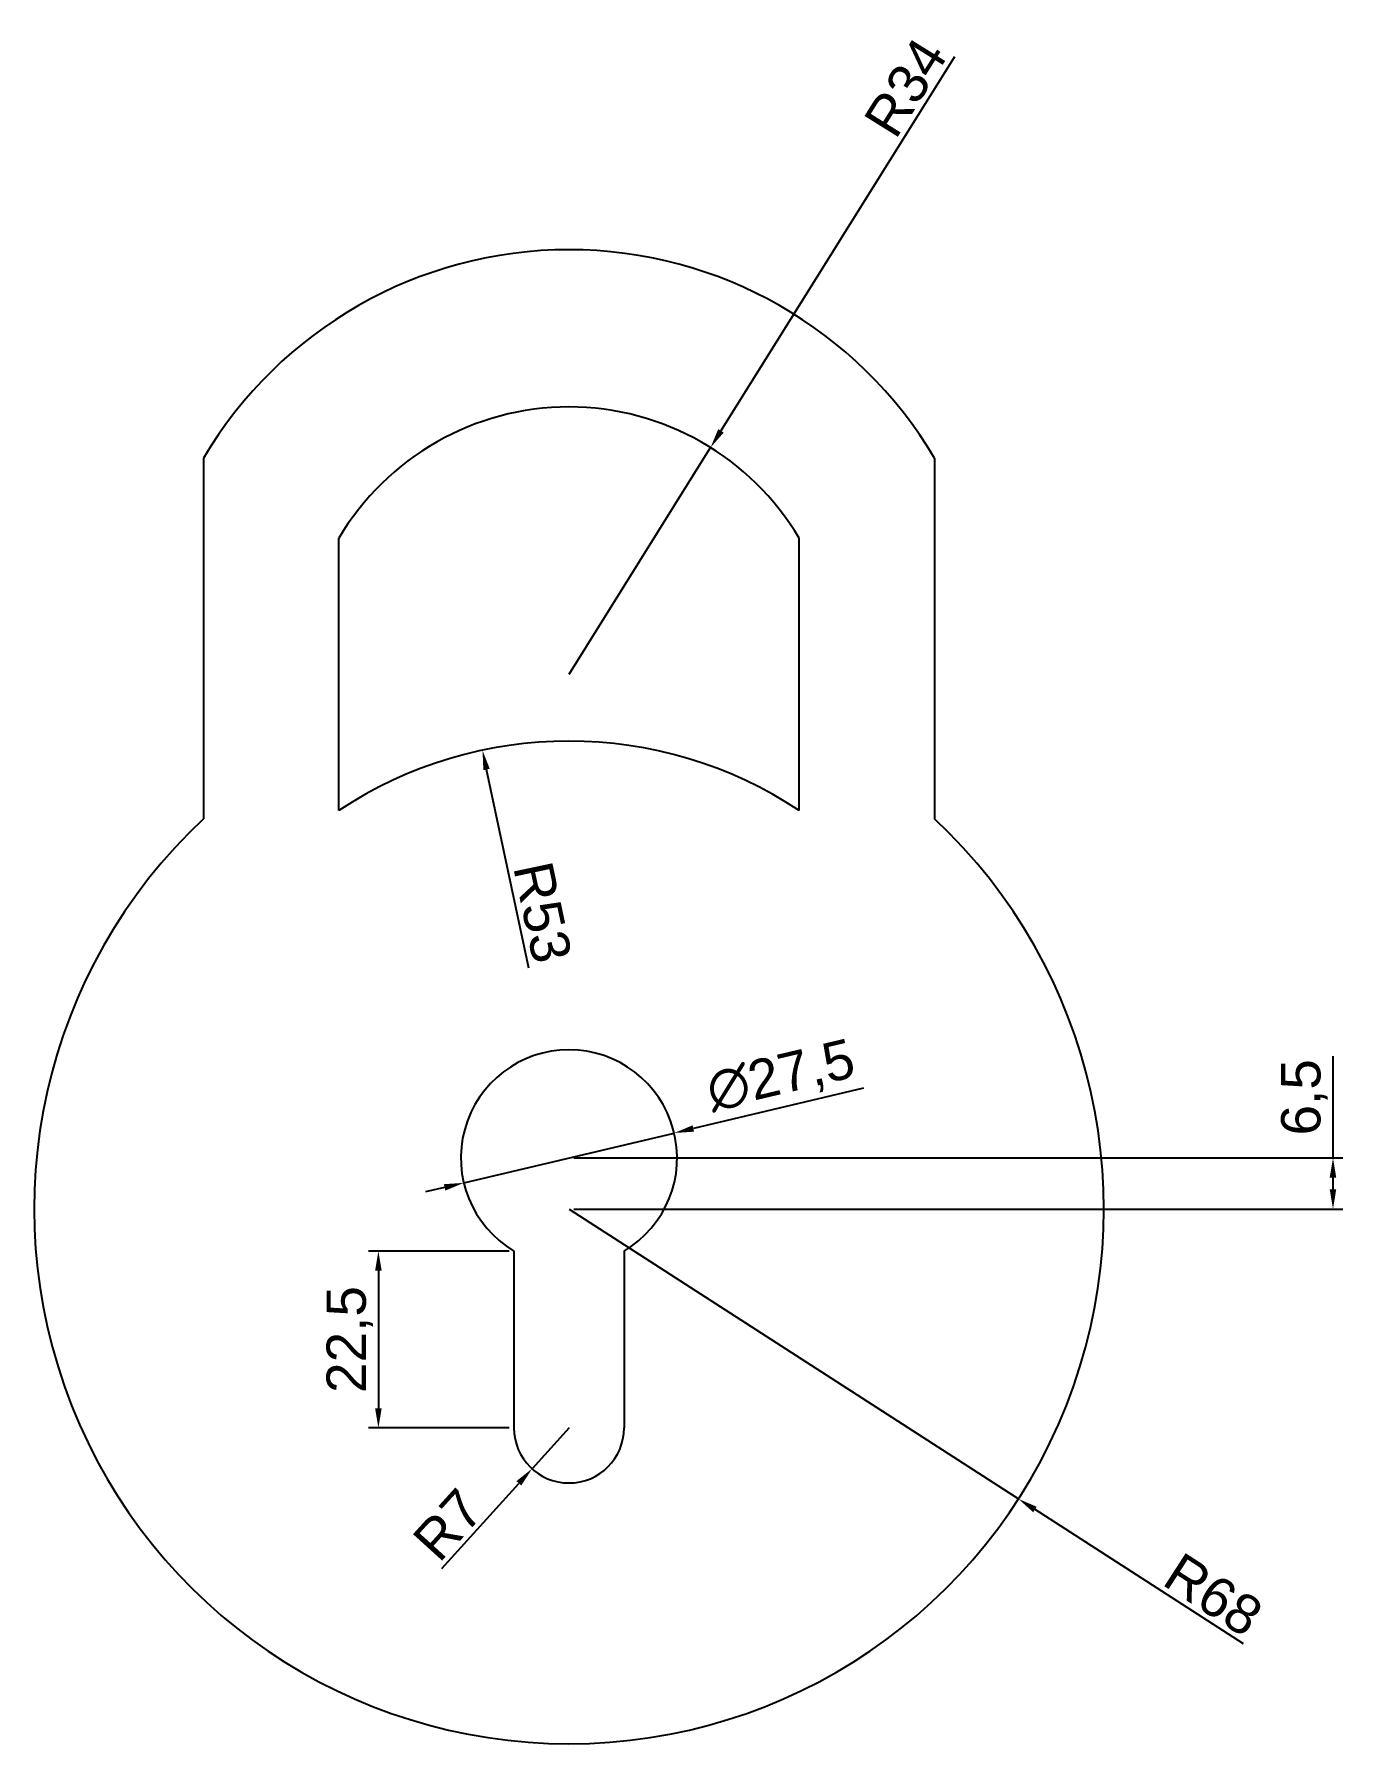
# Model space of a CAD drawing. Header units: millimetres. Extents: x 432 to 598, y 132 to 349.
import ezdxf

# ---------------------------------------------------------------- set-up
doc = ezdxf.new("R2010")
doc.units = ezdxf.units.MM
doc.styles.get("Standard").update_dxf_attribs({"font": 'arial.ttf'})
doc.dimstyles.new('ISO-25', dxfattribs={"dimtxt": 5, "dimasz": 2.5, "dimexe": 1.25, "dimexo": 0.625, "dimtad": 1, "dimtxsty": 'Standard', "dimcen": 2.5, "dimclrd": 256, "dimadec": 0, "dimazin": 0, "dimtfac": 1, "dimtmove": 0, "dimatfit": 3, "dimfxl": 1, "dimarcsym": 0})

# ---------------------------------------------------------------- blocks, each defined once
blk = doc.blocks.new('*D16')
at = {"lineweight": -2, "transparency": 16777216}
for p, q in [((499.55, 171.95), (494.85, 166.77)), ((483.36, 154.1), (493.17, 164.91))]:
    blk.add_line(p, q, dxfattribs=at)
at = {"transparency": 16777216}
blk.add_solid([(492.86, 165.19), (493.48, 164.63), (494.85, 166.77)], dxfattribs=at)
at = {"layer": 'Defpoints', "color": 0, "transparency": 16777216}
for p in [(499.55, 171.95), (494.85, 166.77)]:
    blk.add_point(p, dxfattribs=at)
at = {"color": 0, "transparency": 16777216, "insert": (484.18, 159.65), "char_height": 5, "attachment_point": 5, "rotation": 47.8108}
blk.add_mtext('R7', dxfattribs=at)
blk = doc.blocks.new('*D17')
at = {"lineweight": -2, "transparency": 16777216}
for p, q in [((499.55, 199.79), (556.69, 162.93)), ((585.31, 144.48), (558.8, 161.58))]:
    blk.add_line(p, q, dxfattribs=at)
at = {"transparency": 16777216}
blk.add_solid([(559.02, 161.93), (558.57, 161.23), (556.69, 162.93)], dxfattribs=at)
at = {"layer": 'Defpoints', "color": 0, "transparency": 16777216}
for p in [(499.55, 199.79), (556.69, 162.93)]:
    blk.add_point(p, dxfattribs=at)
at = {"color": 0, "transparency": 16777216, "insert": (581.48, 150.73), "char_height": 5, "attachment_point": 5, "rotation": 327.1837}
blk.add_mtext('R68', dxfattribs=at)
blk = doc.blocks.new('*D18')
at = {"lineweight": -2, "transparency": 16777216}
for p, q in [((548.55, 346.31), (518.87, 298.75)), ((499.55, 267.79), (517.55, 296.63))]:
    blk.add_line(p, q, dxfattribs=at)
at = {"transparency": 16777216}
blk.add_solid([(518.52, 298.97), (519.22, 298.53), (517.55, 296.63)], dxfattribs=at)
at = {"layer": 'Defpoints', "color": 0, "transparency": 16777216}
for p in [(517.55, 296.63), (499.55, 267.79)]:
    blk.add_point(p, dxfattribs=at)
at = {"color": 0, "transparency": 16777216, "insert": (542.36, 342.4), "char_height": 5, "attachment_point": 5, "rotation": 58.0354}
blk.add_mtext('R34', dxfattribs=at)
blk = doc.blocks.new('*D19')
at = {"lineweight": -2, "transparency": 16777216}
for p, q in [((536.98, 215.16), (515.36, 210.03)), ((486.17, 203.12), (512.93, 209.46)), ((483.73, 202.54), (481.3, 201.96))]:
    blk.add_line(p, q, dxfattribs=at)
at = {"transparency": 16777216}
for points in [[(515.26, 210.44), (515.45, 209.63), (512.93, 209.46)], [(483.64, 202.95), (483.83, 202.14), (486.17, 203.12)]]:
    blk.add_solid(points, dxfattribs=at)
at = {"layer": 'Defpoints', "color": 0, "transparency": 16777216}
for p in [(512.93, 209.46), (486.17, 203.12)]:
    blk.add_point(p, dxfattribs=at)
at = {"color": 0, "transparency": 16777216, "insert": (526.53, 216.49), "char_height": 5, "attachment_point": 5, "rotation": 13.3293}
blk.add_mtext('∅27,5', dxfattribs=at)
blk = doc.blocks.new('*D20')
at = {"lineweight": -2, "transparency": 16777216}
blk.add_line((494.43, 230.42), (489.06, 255.69), dxfattribs=at)
at = {"transparency": 16777216}
blk.add_solid([(489.47, 255.77), (488.66, 255.6), (488.55, 258.13)], dxfattribs=at)
at = {"layer": 'Defpoints', "color": 0, "transparency": 16777216}
for p in [(488.55, 258.13), (499.55, 206.29)]:
    blk.add_point(p, dxfattribs=at)
at = {"color": 0, "transparency": 16777216, "insert": (496.17, 237.53), "char_height": 5, "attachment_point": 5, "rotation": 281.9793}
blk.add_mtext('R53', dxfattribs=at)
blk = doc.blocks.new('*D21')
at = {"color": 0, "lineweight": -2, "transparency": 16777216}
for p, q in [((491.92, 194.45), (474.06, 194.45)), ((491.92, 171.95), (474.06, 171.95))]:
    blk.add_line(p, q, dxfattribs=at)
at = {"lineweight": -2, "transparency": 16777216}
blk.add_line((475.31, 191.95), (475.31, 174.45), dxfattribs=at)
at = {"transparency": 16777216}
for points in [[(474.89, 191.95), (475.73, 191.95), (475.31, 194.45)], [(474.89, 174.45), (475.73, 174.45), (475.31, 171.95)]]:
    blk.add_solid(points, dxfattribs=at)
at = {"layer": 'Defpoints', "color": 0, "transparency": 16777216}
for p in [(492.55, 194.45), (475.31, 171.95), (492.55, 171.95)]:
    blk.add_point(p, dxfattribs=at)
at = {"color": 0, "transparency": 16777216, "insert": (471.68, 183.2), "char_height": 5, "attachment_point": 5, "rotation": 90}
blk.add_mtext('22,5', dxfattribs=at)
blk = doc.blocks.new('*D22')
at = {"lineweight": -2, "transparency": 16777216}
for p, q in [((596.69, 206.29), (596.69, 219.21)), ((596.69, 202.29), (596.69, 203.79))]:
    blk.add_line(p, q, dxfattribs=at)
at = {"color": 0, "lineweight": -2, "transparency": 16777216}
for p, q in [((500.17, 206.29), (597.94, 206.29)), ((500.17, 199.79), (597.94, 199.79))]:
    blk.add_line(p, q, dxfattribs=at)
at = {"transparency": 16777216}
for points in [[(596.27, 203.79), (597.1, 203.79), (596.69, 206.29)], [(596.27, 202.29), (597.1, 202.29), (596.69, 199.79)]]:
    blk.add_solid(points, dxfattribs=at)
at = {"layer": 'Defpoints', "color": 0, "transparency": 16777216}
for p in [(499.55, 206.29), (499.55, 199.79), (596.69, 199.79)]:
    blk.add_point(p, dxfattribs=at)
at = {"color": 0, "transparency": 16777216, "insert": (593.06, 214), "char_height": 5, "attachment_point": 5, "rotation": 90}
blk.add_mtext('6,5', dxfattribs=at)

msp = doc.modelspace()

# ---------------------------------------------------------------- linework, layer by layer
for p, q in [((453.07, 295.281), (453.07, 249.425)), ((546.023, 295.281), (546.023, 249.425)), ((470.283, 250.476), (470.283, 285.098)), ((528.809, 250.476), (528.809, 285.098)), ((492.546, 194.453), (492.546, 171.953)), ((506.546, 194.453), (506.546, 171.953))]:
    msp.add_line(p, q)
for centre, radius, start, end in [((499.546, 267.787), 54, 30.60698, 149.39302), ((499.546, 267.787), 34, 30.60698, 149.39302), ((499.546, 206.287), 53, 56.48644, 123.51356), ((499.546, 199.787), 68, 133.11627, 46.88373), ((499.546, 206.287), 13.75, 300.60329, 239.39671), ((499.546, 171.953), 7, 180, 360)]:
    msp.add_arc(centre, radius, start, end)

# ---------------------------------------------------------------- dimensions: what is measured, and where the dimension line sits
for center, mpoint, picture, middle in [((499.546, 267.787), (517.546, 296.632), '*D18', (545.057, 340.72)), ((499.546, 206.287), (488.546, 258.133), '*D20', (493.056, 236.875)), ((499.546, 199.787), (556.694, 162.935), '*D17', (579.761, 148.06)), ((499.546, 171.953), (494.845, 166.766), '*D16', (486.491, 157.549))]:
    dim = msp.add_radius_dim(center=center, mpoint=mpoint, dimstyle='ISO-25')
    dim.commit()
    dim.dimension.update_dxf_attribs({"geometry": picture, "text_midpoint": middle, "dimtype": 164})
dim = msp.add_diameter_dim_2p(p1=(486.167, 203.117), p2=(512.926, 209.457), dimstyle='ISO-25')
dim.commit()
dim.dimension.update_dxf_attribs({"geometry": '*D19', "text_midpoint": (526.528, 216.494)})
dim = msp.add_linear_dim(base=(596.686, 199.787), p1=(499.546, 206.287), p2=(499.546, 199.787), angle=90, dimstyle='ISO-25')
dim.commit()
dim.dimension.update_dxf_attribs({"geometry": '*D22', "text_midpoint": (596.686, 213.996), "dimtype": 160})
dim = msp.add_linear_dim(base=(475.311, 171.953), p1=(492.546, 194.453), p2=(492.546, 171.953), angle=90, dimstyle='ISO-25')
dim.commit()
dim.dimension.update_dxf_attribs({"geometry": '*D21', "text_midpoint": (471.682, 183.203)})

doc.saveas('drawing.dxf')
